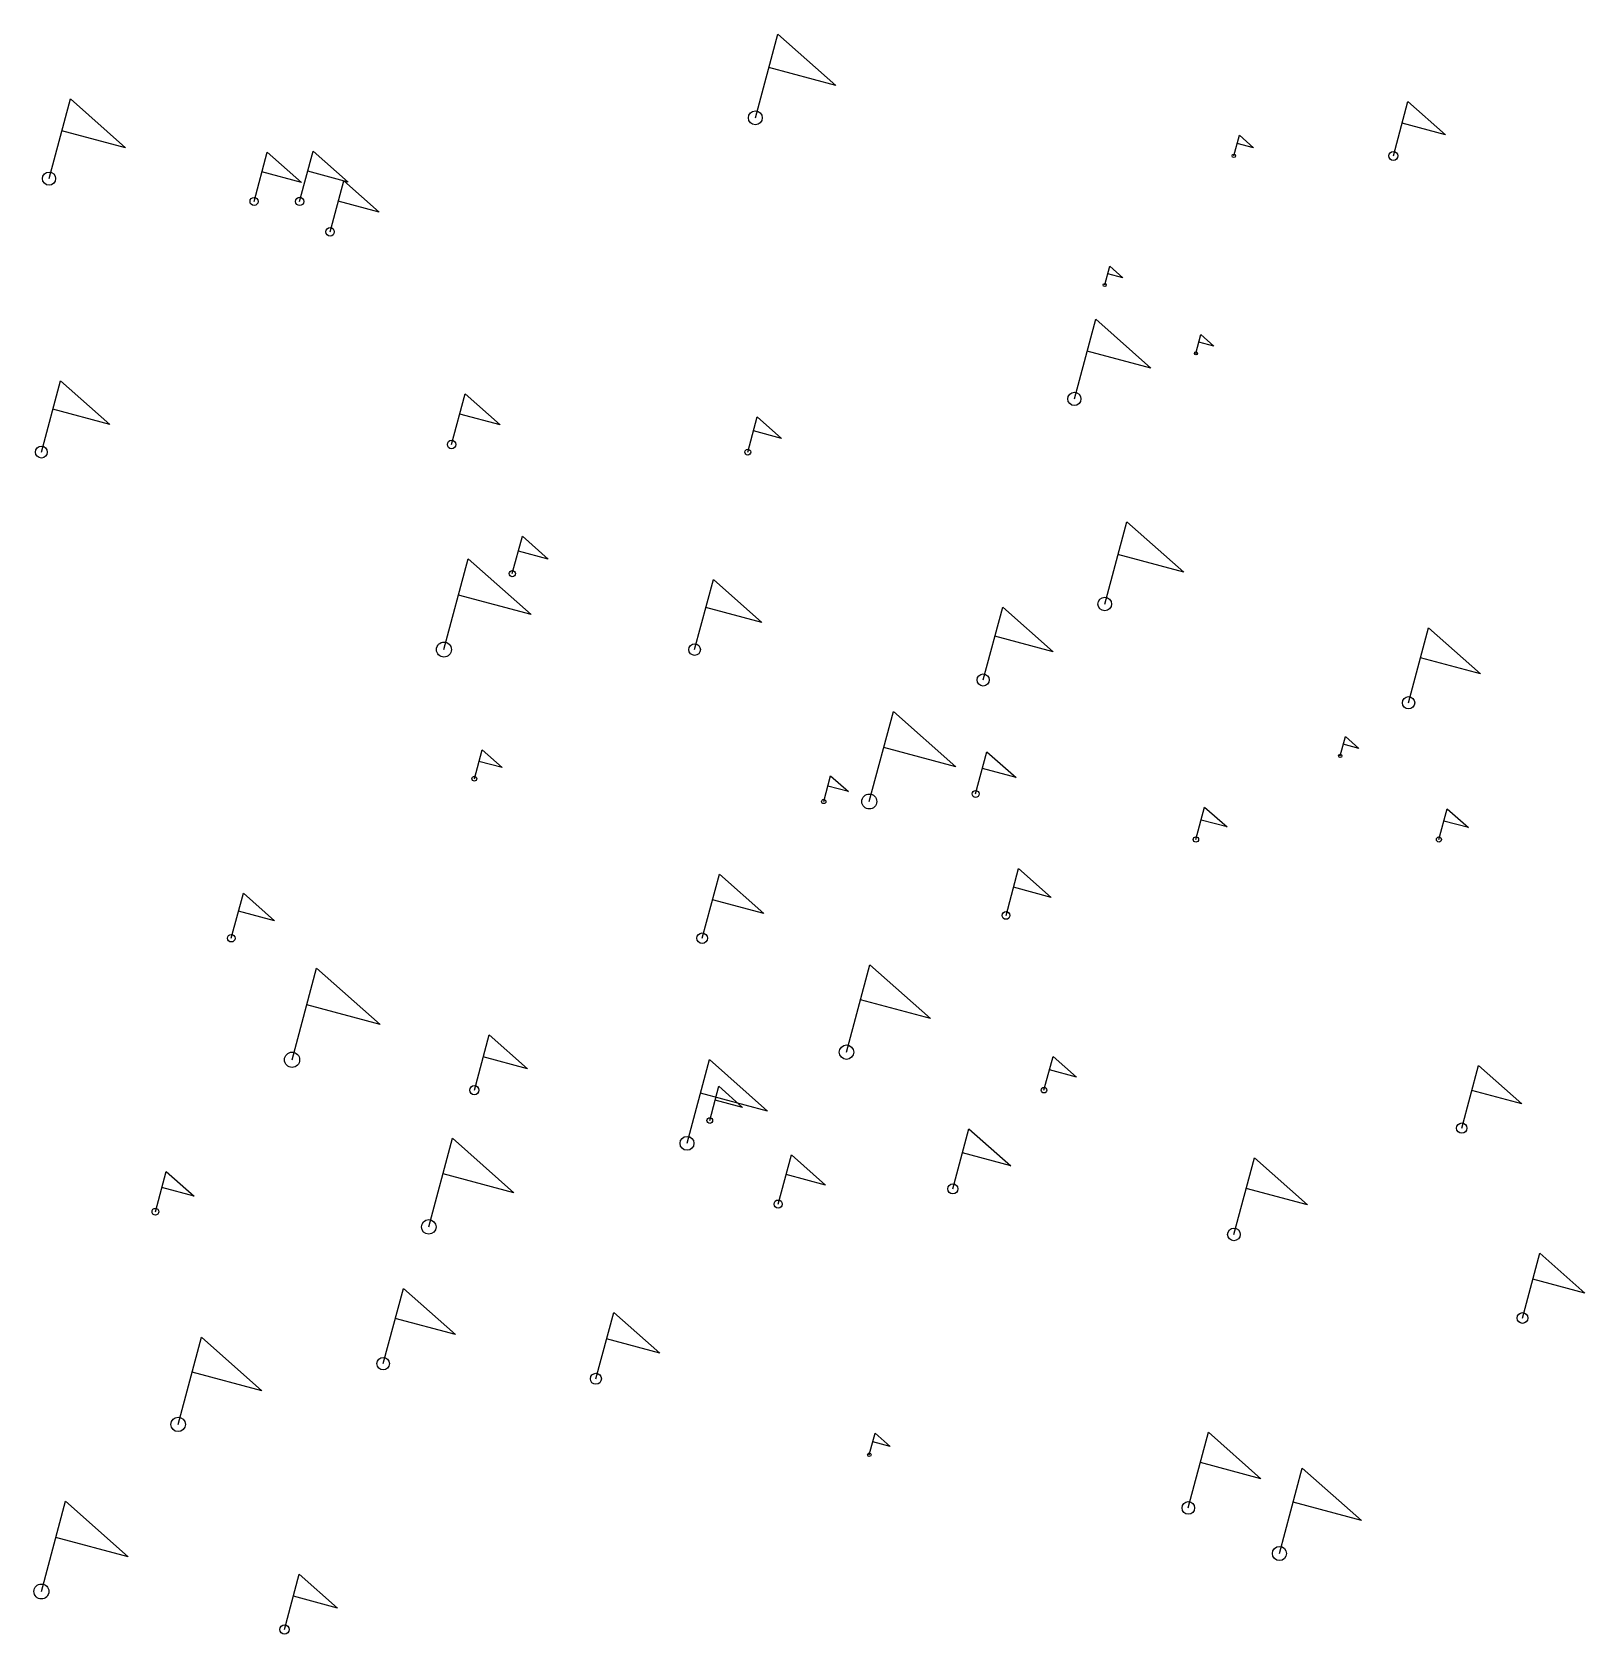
# Model space of a CAD drawing. Header units: metres. Extents: x -96 to 109, y -101 to 111.
import ezdxf

# ---------------------------------------------------------------- set-up
doc = ezdxf.new("R2010")
doc.units = ezdxf.units.M

# ---------------------------------------------------------------- blocks, each defined once
blk = doc.blocks.new('FLAG')
blk.add_lwpolyline([(0, 0), (0, 5), (4, 3), (0, 3)])
at = {"color": 2}
blk.add_circle((0, 0), 0.4, dxfattribs=at)

msp = doc.modelspace()

# ---------------------------------------------------------------- block references
at = {"rotation": -15}
for p, xscale, yscale in [((-1, 100), 2.284663029920866, 2.284663029920866), ((-94, 92), 2.1737376673446454, 2.1737376673446454), ((83, 95), 1.4802729720508125, 1.4802729720508125), ((62, 95), 0.5608813380002797, 0.5608813380002797), ((-67, 89), 1.3415979714588462, 1.3415979714588462), ((-61, 89), 1.3736092278264367, 1.3736092278264367), ((-57, 85), 1.3911270451019744, 1.3911270451019744), ((45, 78), 0.5092348821074377, 0.5092348821074377), ((41, 63), 2.1717906602159545, 2.1717906602159545), ((57, 69), 0.5098516981046657, 0.5098516981046657), ((-95, 56), 1.9458087479056505, 1.9458087479056505), ((-41, 57), 1.3816580135897465, 1.3816580135897465), ((-2, 56), 0.9587250413741355, 0.9587250413741355), ((45, 36), 2.2422669608510857, 2.2422669608510857), ((-33, 40), 1.021442639771136, 1.021442639771136), ((-42, 30), 2.4737972642130455, 2.4737972642130455), ((-9, 30), 1.9070637523470895, 1.9070637523470895), ((29, 26), 1.9875106502110624, 1.9875106502110624), ((85, 23), 2.03899190398477, 2.03899190398477), ((14, 10), 2.4574676479872775, 2.4574676479872775), ((76, 16), 0.5295425666542044, 0.5295425666542044), ((-38, 13), 0.7871318977600663, 0.7871318977600663), ((28, 11), 1.1510789275779036, 1.1510789275779036), ((8, 10), 0.6999752669110217, 0.6999752669110217), ((57, 5), 0.8847552505768936, 0.8847552505768936), ((89, 5), 0.8395945465010648, 0.8395945465010648), ((-8, -8), 1.7485347915592713, 1.7485347915592713), ((32, -5), 1.2795999376946685, 1.2795999376946685), ((-70, -8), 1.2280358635571942, 1.2280358635571942), ((-62, -24), 2.49765137357624, 2.49765137357624), ((11, -23), 2.3786787110295107, 2.3786787110295107), ((-38, -28), 1.5124043949672474, 1.5124043949672474), ((-10, -35), 2.281946313131965, 2.281946313131965), ((37, -28), 0.9208030817680408, 0.9208030817680408), ((92, -33), 1.7056461116213646, 1.7056461116213646), ((-7, -32), 0.9325567421824601, 0.9325567421824601), ((25, -41), 1.641130027971624, 1.641130027971624), ((-44, -46), 2.4152296864302585, 2.4152296864302585), ((2, -43), 1.344991974446857, 1.344991974446857), ((62, -47), 2.0871692901754013, 2.0871692901754013), ((-80, -44), 1.0974616293295496, 1.0974616293295496), ((100, -58), 1.7677620293656782, 1.7677620293656782), ((-50, -64), 2.0515859834729095, 2.0515859834729095), ((-22, -66), 1.8115572598955674, 1.8115572598955674), ((-77, -72), 2.375443820545101, 2.375443820545101), ((14, -76), 0.5894877171789896, 0.5894877171789896), ((56, -83), 2.0615234716115065, 2.0615234716115065), ((68, -89), 2.3265025388565936, 2.3265025388565936), ((-95, -94), 2.4591439484724384, 2.4591439484724384), ((-63, -99), 1.5070921364921046, 1.5070921364921046)]:
    msp.add_blockref('FLAG', p, dxfattribs=dict(at, xscale=xscale, yscale=yscale))

doc.saveas('drawing.dxf')
